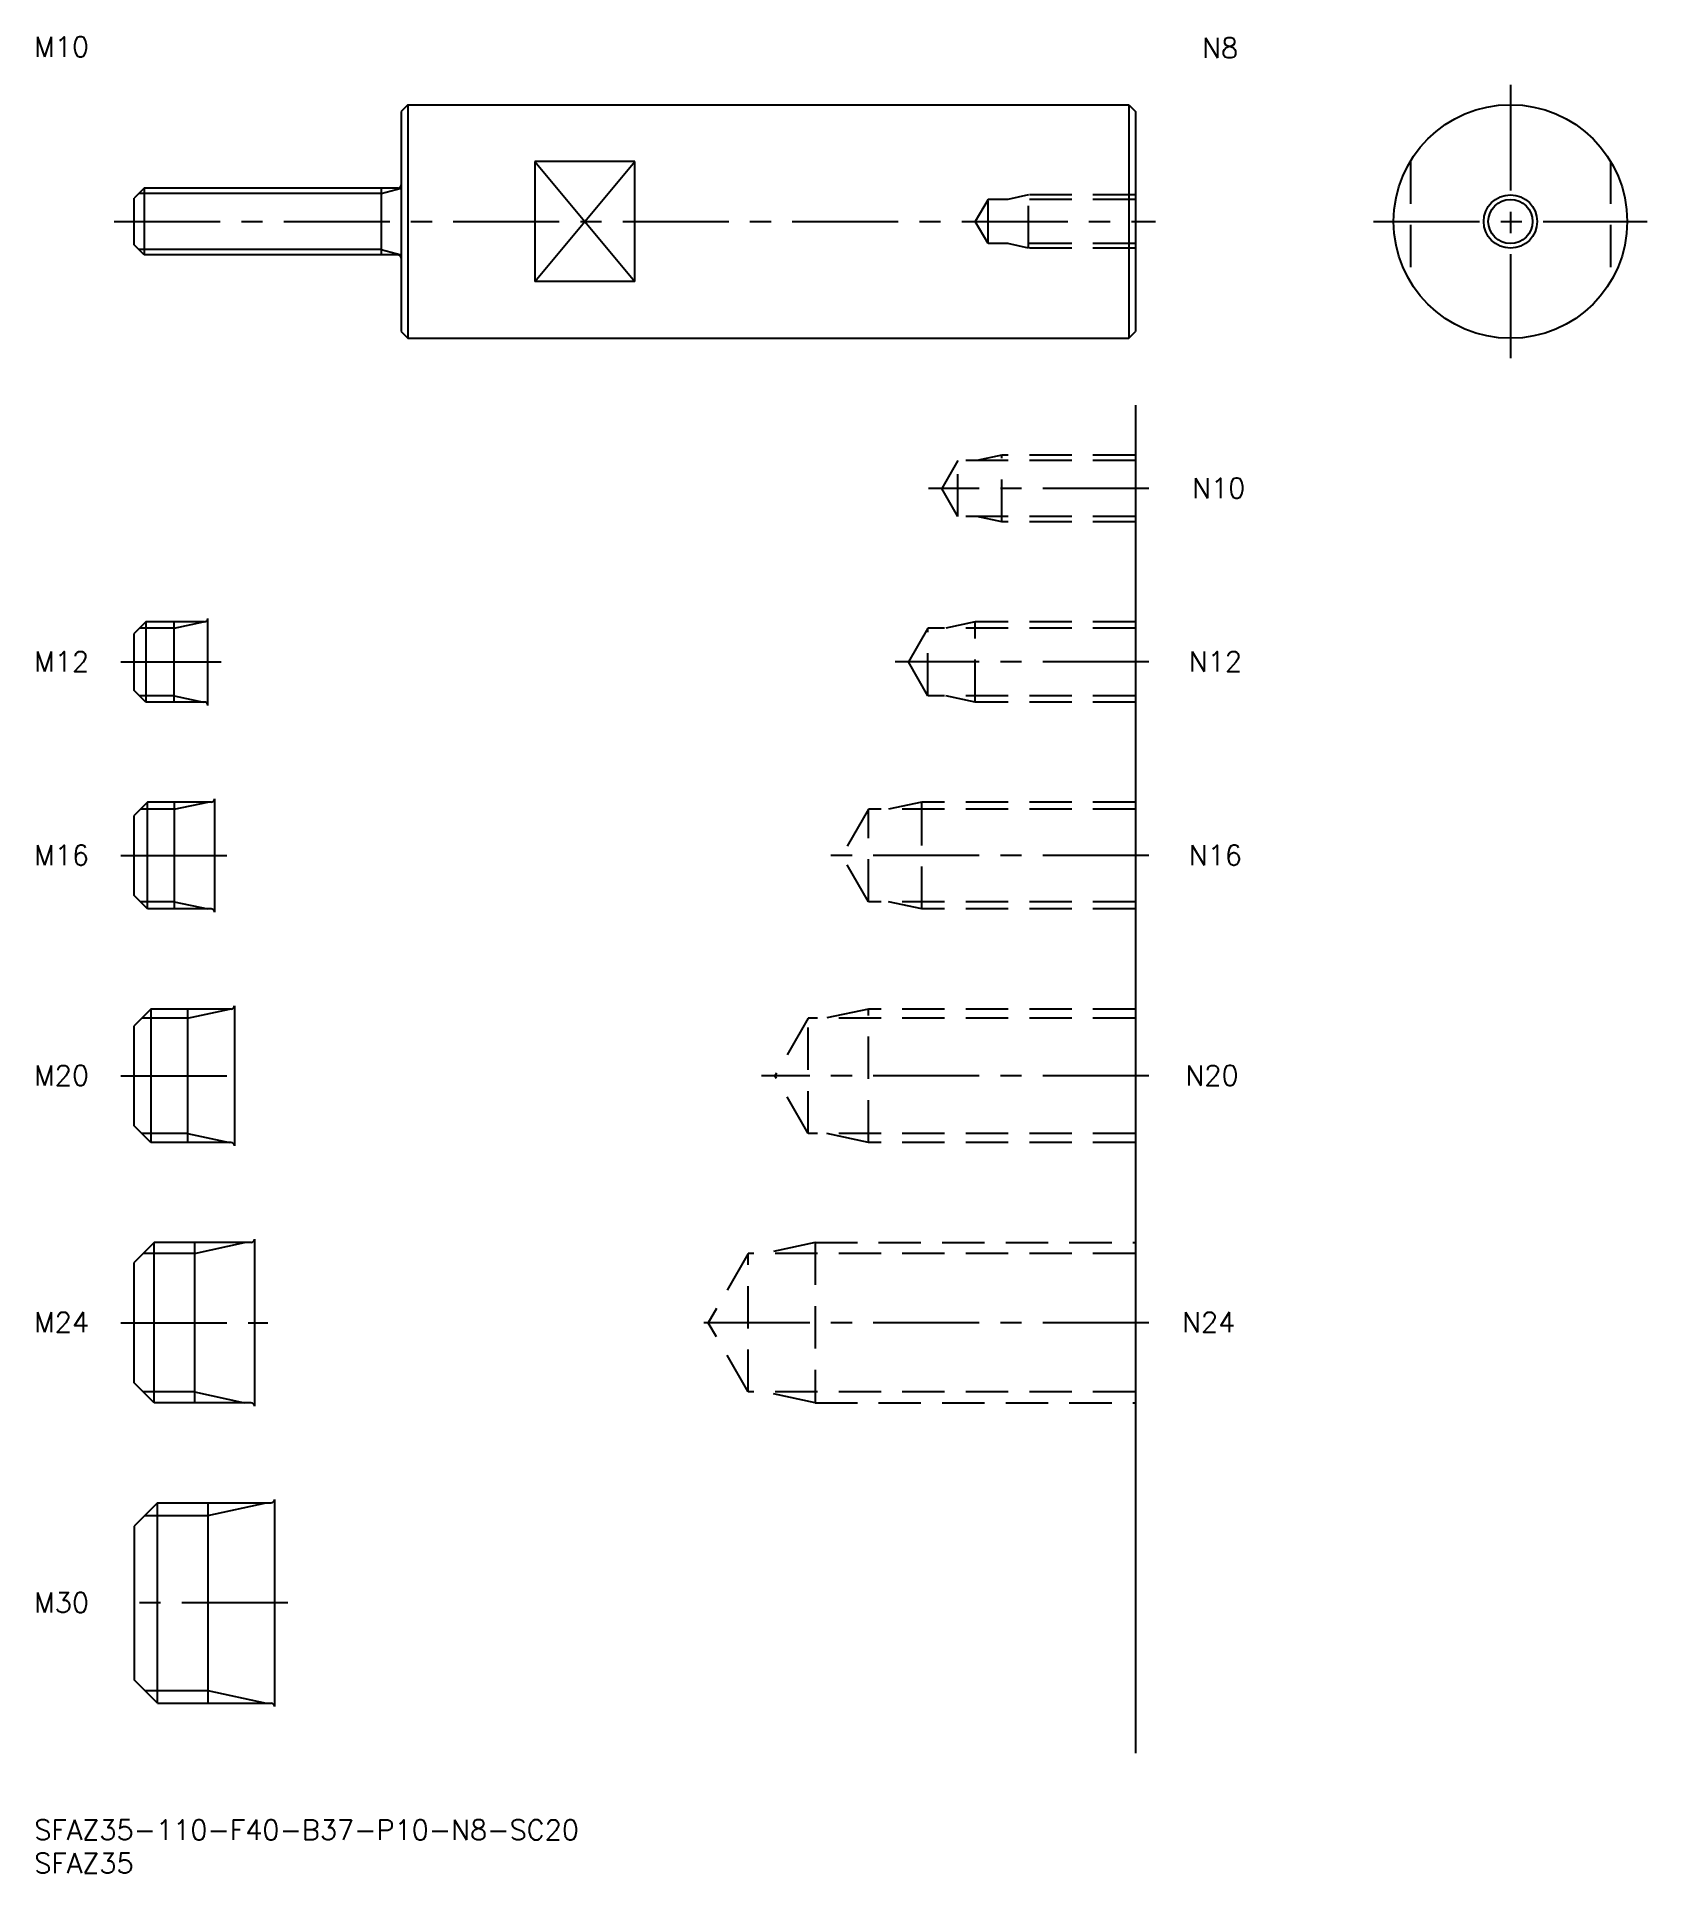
# Model space of a CAD drawing. Extents: x 0 to 242, y -8 to 267.
import ezdxf

# ---------------------------------------------------------------- set-up
doc = ezdxf.new("R2010")
doc.units = 0
doc.header["$LTSCALE"] = 0.5
doc.linetypes.add('CENTER', pattern=[50.8, 31.75, -6.35, 6.35, -6.35])
doc.linetypes.add('DASHED', pattern=[19.05, 12.7, -6.35])
for name, color, linetype in [('MSM_CENTER', 1, 'CENTER'), ('MSM_CONTINUOUS', 7, 'CONTINUOUS'), ('MSM_DASHED', 4, 'DASHED'), ('MSM_NARROW', 5, 'CONTINUOUS'), ('MSM_PART_NUMBER', 7, 'CONTINUOUS')]:
    doc.layers.add(name, color=color, linetype=linetype)
doc.styles.get("Standard").update_dxf_attribs({"font": 'txt.shx', "height": 1, "bigfont": 'bigfont.shx'})

# ---------------------------------------------------------------- blocks, each defined once
blk = doc.blocks.new('*U14')
at = {"layer": 'MSM_PART_NUMBER'}
blk.add_text('SFAZ35-110-F40-B37-P10-N8-SC20', height=3, dxfattribs=at).set_placement((0, -3))
blk = doc.blocks.new('*U15')
at = {"layer": 'MSM_PART_NUMBER'}
blk.add_text('SFAZ35', height=3, dxfattribs=at).set_placement((0, -8))
blk = doc.blocks.new('*U16')
at = {"layer": 'MSM_PART_NUMBER'}
blk.add_text('M30', height=3, dxfattribs=at).set_placement((0, 31.06))
blk = doc.blocks.new('*U17')
at = {"layer": 'MSM_PART_NUMBER'}
blk.add_text('M24', height=3, dxfattribs=at).set_placement((0, 73.06))
blk = doc.blocks.new('*U18')
at = {"layer": 'MSM_PART_NUMBER'}
blk.add_text('M20', height=3, dxfattribs=at).set_placement((0, 110.06))
blk = doc.blocks.new('*U19')
at = {"layer": 'MSM_PART_NUMBER'}
blk.add_text('M16', height=3, dxfattribs=at).set_placement((0, 143.06))
blk = doc.blocks.new('*U20')
at = {"layer": 'MSM_PART_NUMBER'}
blk.add_text('M12', height=3, dxfattribs=at).set_placement((0, 172.06))
blk = doc.blocks.new('*U21')
at = {"layer": 'MSM_PART_NUMBER'}
blk.add_text('M10', height=3, dxfattribs=at).set_placement((0, 264.19))
blk = doc.blocks.new('*U22')
at = {"layer": 'MSM_PART_NUMBER'}
blk.add_text('N24', height=3, dxfattribs=at).set_placement((172, 73.06))
blk = doc.blocks.new('*U23')
at = {"layer": 'MSM_PART_NUMBER'}
blk.add_text('N20', height=3, dxfattribs=at).set_placement((172.5, 110.06))
blk = doc.blocks.new('*U24')
at = {"layer": 'MSM_PART_NUMBER'}
blk.add_text('N16', height=3, dxfattribs=at).set_placement((173, 143.06))
blk = doc.blocks.new('*U25')
at = {"layer": 'MSM_PART_NUMBER'}
blk.add_text('N12', height=3, dxfattribs=at).set_placement((173, 172.06))
blk = doc.blocks.new('*U26')
at = {"layer": 'MSM_PART_NUMBER'}
blk.add_text('N10', height=3, dxfattribs=at).set_placement((173.5, 198.06))
blk = doc.blocks.new('*U27')
at = {"layer": 'MSM_PART_NUMBER'}
blk.add_text('N8', height=3, dxfattribs=at).set_placement((175, 264))

msp = doc.modelspace()

# ---------------------------------------------------------------- linework, layer by layer
at = {"layer": 'MSM_CENTER'}
for p, q in [((221.2, 260), (221.2, 219)), ((12, 239.5), (168, 239.5)), ((200.7, 239.5), (241.7, 239.5)), ((167, 199.5), (134, 199.5)), ((13, 173.5), (28, 173.5)), ((167, 173.5), (129, 173.5)), ((13, 144.5), (29, 144.5)), ((167, 144.5), (119, 144.5)), ((13, 111.5), (32, 111.5)), ((167, 111.5), (109, 111.5)), ((13, 74.5), (35, 74.5)), ((167, 74.5), (99, 74.5)), ((38, 32.5), (13, 32.5))]:
    msp.add_line(p, q, dxfattribs=at)
at = {"layer": 'MSM_CONTINUOUS'}
for p, q in [((56, 257), (55, 256)), ((55, 256), (55, 223)), ((56, 257), (164, 257)), ((56, 257), (56, 222)), ((164, 257), (164, 222)), ((164, 257), (165, 256)), ((165, 256), (165, 223)), ((90, 248.51), (75, 248.51)), ((75, 248.51), (75, 230.49)), ((90, 230.49), (90, 248.51)), ((16.5, 244.5), (15, 243)), ((15, 236), (15, 243)), ((54.5, 244.5), (16.5, 244.5)), ((16.5, 244.5), (16.5, 234.5)), ((52, 244.5), (52, 234.5)), ((16.5, 234.5), (15, 236)), ((54.5, 234.5), (16.5, 234.5)), ((90, 230.49), (75, 230.49)), ((55, 223), (56, 222)), ((164, 222), (165, 223)), ((56, 222), (164, 222)), ((165, 212), (165, 10)), ((16.75, 179.5), (15, 177.75)), ((25.5, 179.5), (16.75, 179.5)), ((16.75, 179.5), (16.75, 167.5)), ((21, 167.5), (21, 179.5)), ((26, 167), (26, 180)), ((15, 169.25), (15, 177.75)), ((16.75, 167.5), (15, 169.25)), ((25.5, 167.5), (16.75, 167.5)), ((17, 152.5), (15, 150.5)), ((26.5, 152.5), (17, 152.5)), ((17, 136.5), (17, 152.5)), ((21, 152.5), (21, 136.5)), ((27, 153), (27, 136)), ((15, 138.5), (15, 150.5)), ((17, 136.5), (15, 138.5)), ((26.5, 136.5), (17, 136.5)), ((17.5, 121.5), (15, 119)), ((29.5, 121.5), (17.5, 121.5)), ((17.5, 121.5), (17.5, 101.5)), ((23, 121.5), (23, 101.5)), ((30, 122), (30, 101)), ((15, 104), (15, 119)), ((17.5, 101.5), (15, 104)), ((29.5, 101.5), (17.5, 101.5)), ((18, 86.5), (15, 83.5)), ((32.5, 86.5), (18, 86.5)), ((18, 62.5), (18, 86.5)), ((24, 86.5), (24, 62.5)), ((33, 87), (33, 62)), ((15, 65.5), (15, 83.5)), ((18, 62.5), (15, 65.5)), ((32.5, 62.5), (18, 62.5)), ((18.5, 47.5), (15, 44)), ((18.5, 47.5), (35.5, 47.5)), ((18.5, 17.5), (18.5, 47.5)), ((26, 47.5), (26, 17.5)), ((36, 48), (36, 17)), ((15, 44), (15, 21)), ((18.5, 17.5), (15, 21)), ((18.5, 17.5), (35.5, 17.5))]:
    msp.add_line(p, q, dxfattribs=at)
for radius in [17.5, 3.32]:
    msp.add_circle((221.2, 239.5), radius, dxfattribs=at)
for centre, start, end in [((54.5, 245), 270, 0), ((54.5, 234), 0, 90), ((25.5, 180), 270, 0), ((25.5, 167), 0, 90), ((26.5, 153), 270, 0), ((26.5, 136), 0, 90), ((29.5, 122), 270, 0), ((29.5, 101), 0, 90), ((32.5, 87), 270, 0), ((32.5, 62), 0, 90), ((35.5, 48), 270, 0), ((35.5, 17), 0, 90)]:
    msp.add_arc(centre, 0.5, start, end, dxfattribs=at)
at = {"layer": 'MSM_DASHED'}
for p, q in [((206.2, 248.51), (206.2, 230.49)), ((236.2, 248.51), (236.2, 230.49)), ((142.92, 242.82), (141, 239.5)), ((142.92, 236.18), (142.92, 242.82)), ((165, 242.82), (142.92, 242.82)), ((149, 243.5), (145.87, 242.82)), ((149, 235.5), (149, 243.5)), ((165, 243.5), (149, 243.5)), ((142.92, 236.18), (141, 239.5)), ((165, 236.18), (142.92, 236.18)), ((149, 235.5), (145.87, 236.18)), ((165, 235.5), (149, 235.5)), ((138.42, 203.69), (136, 199.5)), ((138.42, 195.31), (138.42, 203.69)), ((165, 203.69), (138.42, 203.69)), ((145, 204.5), (141.25, 203.69)), ((145, 194.5), (145, 204.5)), ((165, 204.5), (145, 204.5)), ((138.42, 195.31), (136, 199.5)), ((165, 195.31), (138.42, 195.31)), ((145, 194.5), (141.25, 195.31)), ((165, 194.5), (145, 194.5)), ((141, 179.5), (136.62, 178.55)), ((141, 167.5), (141, 179.5)), ((165, 179.5), (141, 179.5)), ((133.92, 178.55), (131, 173.5)), ((133.92, 168.45), (133.92, 178.55)), ((165, 178.55), (133.92, 178.55)), ((133.92, 168.45), (131, 173.5)), ((165, 168.45), (133.92, 168.45)), ((141, 167.5), (136.62, 168.45)), ((165, 167.5), (141, 167.5)), ((124.99, 151.42), (121, 144.5)), ((124.99, 137.58), (124.99, 151.42)), ((165, 151.42), (124.99, 151.42)), ((133, 152.5), (128, 151.42)), ((133, 136.5), (133, 152.5)), ((165, 152.5), (133, 152.5)), ((124.99, 137.58), (121, 144.5)), ((165, 137.58), (124.99, 137.58)), ((133, 136.5), (128, 137.58)), ((165, 136.5), (133, 136.5)), ((125, 121.5), (118.75, 120.15)), ((165, 121.5), (125, 121.5)), ((125, 101.5), (125, 121.5)), ((115.99, 120.15), (111, 111.5)), ((165, 120.15), (115.99, 120.15)), ((115.99, 102.85), (115.99, 120.15)), ((115.99, 102.85), (111, 111.5)), ((165, 102.85), (115.99, 102.85)), ((125, 101.5), (118.75, 102.85)), ((165, 101.5), (125, 101.5)), ((117, 86.5), (109.5, 84.88)), ((117, 86.5), (165, 86.5)), ((117, 86.5), (117, 62.5)), ((106.99, 84.88), (101, 74.5)), ((106.99, 64.12), (106.99, 84.88)), ((165, 84.88), (106.99, 84.88)), ((106.99, 64.12), (101, 74.5)), ((165, 64.12), (106.99, 64.12)), ((117, 62.5), (109.5, 64.12)), ((117, 62.5), (165, 62.5))]:
    msp.add_line(p, q, dxfattribs=at)
at = {"layer": 'MSM_NARROW'}
for p, q in [((75, 248.51), (90, 230.49)), ((75, 230.49), (90, 248.51)), ((52, 243.69), (15.69, 243.69)), ((52, 243.69), (55, 244.5)), ((52, 235.31), (15.69, 235.31)), ((52, 235.31), (55, 234.5)), ((21, 178.55), (25.38, 179.5)), ((21, 178.55), (15.8, 178.55)), ((21, 168.45), (15.8, 168.45)), ((21, 168.45), (25.38, 167.5)), ((21, 151.42), (15.92, 151.42)), ((21, 151.42), (26, 152.5)), ((21, 137.58), (15.92, 137.58)), ((21, 137.58), (26, 136.5)), ((23, 120.15), (29.25, 121.5)), ((23, 120.15), (16.15, 120.15)), ((23, 102.85), (16.15, 102.85)), ((23, 102.85), (29.25, 101.5)), ((24, 84.88), (31.5, 86.5)), ((24, 84.88), (16.38, 84.88)), ((24, 64.12), (16.38, 64.12)), ((24, 64.12), (31.5, 62.5)), ((26, 45.61), (34.75, 47.5)), ((16.61, 45.61), (26, 45.61)), ((16.61, 19.39), (26, 19.39)), ((26, 19.39), (34.75, 17.5))]:
    msp.add_line(p, q, dxfattribs=at)
msp.add_circle((221.2, 239.5), 4, dxfattribs=at)

# ---------------------------------------------------------------- block references
at = {"layer": 'MSM_CONTINUOUS'}
for name in ['*U21', '*U27', '*U26', '*U20', '*U25', '*U19', '*U24', '*U18', '*U23', '*U17', '*U22', '*U16', '*U14', '*U15']:
    msp.add_blockref(name, (0, 0), dxfattribs=at)

doc.saveas('drawing.dxf')
